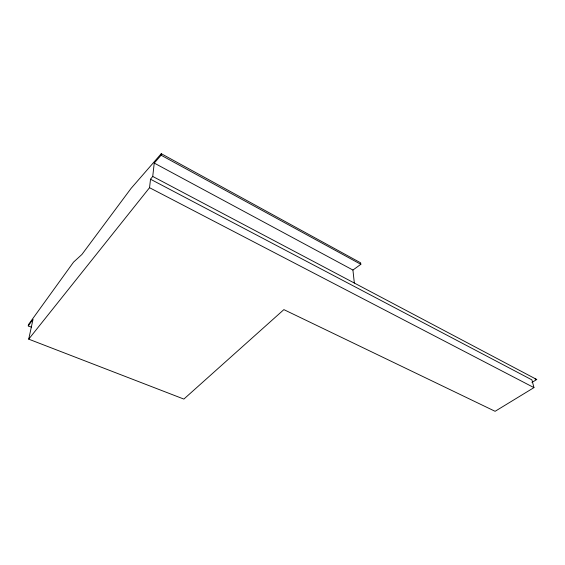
<?xml version="1.0" encoding="UTF-8"?>
<svg xmlns="http://www.w3.org/2000/svg" width="565" height="565" viewBox="0 0 565 565"><rect width="100%" height="100%" fill="white"/><g stroke="black" fill="none" stroke-linecap="round" stroke-linejoin="round"><path stroke-width="0.85" d="M150.523 179.225L531.898 379.871L533.96 387.618L495.102 411.306L283.877 309.62L183.865 399.081L28.716 339.155L149.541 187.7L150.523 179.225L152.727 176.435L154.245 163.08L161.103 155.22L161.265 153.694L360.661 262.838L360.837 264.321L352.927 270.049L354.34 283.051M28.716 339.155L33.031 319.31L28.25 325.92L31.527 327.213M28.25 325.92L28.575 324.444L73.528 262.146L81.897 254.483L131.101 188.357L161.265 153.694M531.969 382.449L536.75 379.503L152.727 176.435M535.09 379.002L536.75 379.503M149.541 187.7L533.96 387.618M154.245 163.08L352.927 270.049M161.103 155.22L360.837 264.321"/></g></svg>
